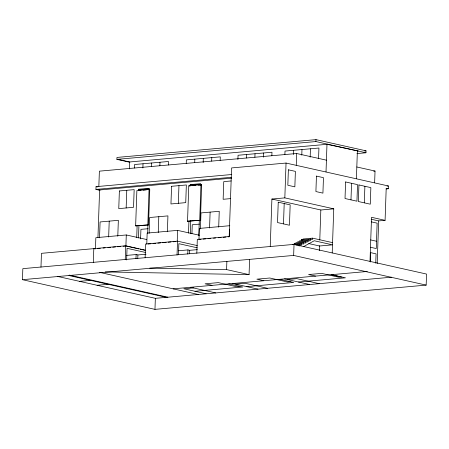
<?xml version="1.0" encoding="UTF-8"?>
<svg xmlns="http://www.w3.org/2000/svg" width="449" height="449" viewBox="0 0 449 449"><rect width="100%" height="100%" fill="white"/><g stroke="black" fill="none" stroke-linecap="round" stroke-linejoin="round"><path stroke-width="0.67" d="M22.45 279.688L22.837 268.648L294.033 244.385L426.55 274.064L426.163 285.109L154.967 309.367L22.45 279.688L293.646 255.43L426.163 285.109M40.971 267.172L41.454 253.331L125.714 245.794L145.504 250.228M93.319 262.485L93.802 248.651L95.205 248.965M100.032 190.342L95.934 189.422L96.03 186.661L231.774 174.515M95.457 248.729L95.845 237.684L126.287 234.962L146.716 239.536M98.847 186.324L99.381 171.159L296.671 153.507L326.429 160.17M97.949 237.493L99.611 189.972L96.804 189.343M99.532 237.83L100.082 221.952L118.351 220.319L117.795 236.196M108.664 237.01L109.219 221.138M129.856 162.274L116.892 159.367L116.959 157.436L315.989 139.633L366.025 150.836L365.957 152.767L356.949 153.575M126.152 207.966L126.77 190.297M125.232 259.634L125.714 245.794M138.842 248.903L125.9 246.001L126.287 234.962M129.447 168.858L129.688 161.96L117.761 159.288M126.635 259.965L127.039 248.314L145.431 252.433M134.419 168.021L134.543 164.519L168.465 161.488L168.347 164.991M135.643 225.841L136.878 190.499L149.057 189.411L149.758 189.568L148.524 224.91L135.643 225.841L148.524 224.91M135.974 258.663L136.12 254.549L126.517 255.408M136.704 237.746L137.119 225.931L136.417 225.774M149.758 189.568L149.175 189.618L149.225 188.288L138.399 189.254L138.354 190.589L141.059 190.348M137.781 258.377L137.899 254.948L136.12 254.549M138.494 238.021L138.932 225.404M142.877 167.965L143.023 163.762M140.593 238.907L140.924 229.355L148.103 228.715M145.128 257.855L145.611 244.015L177.523 241.158L197.313 245.592M146.778 244.138L147.165 233.093L177.608 230.371L199.401 235.248M147.822 224.753L149.057 189.411M147.654 233.3L147.946 224.96L147.244 224.803M151.386 166.506L151.504 163.004M149.113 233.396L149.663 217.518L167.932 215.885L167.376 231.757M159.866 165.748L159.984 162.246M154.967 309.367L155.354 298.327L57.27 276.36M158.244 232.576L158.8 216.699M178.343 203.296L178.96 185.628M177.22 241.41L177.608 230.371M177.041 254.998L177.523 241.158M178.466 254.645L178.848 243.684L197.24 247.803M186.234 163.385L186.352 159.883L220.279 156.853L220.156 160.355M187.536 221.2L188.771 185.858L200.95 184.769L201.652 184.926L200.417 220.268L187.536 221.2L200.417 220.268M187.783 254.027L187.929 249.913L178.332 250.772M188.513 233.11L188.928 221.295M200.546 185.027L200.591 183.692L190.208 184.623L190.163 185.953L188.771 185.858M189.59 253.741L189.708 250.312L187.929 249.913M190.303 233.385L190.741 220.768M191.936 233.632L192.245 224.764L199.423 224.124M194.714 162.628L194.832 159.126M196.825 253.23L197.307 239.39L229.186 236.539L231.583 167.932L286.041 163.054L388.402 185.981L388.306 188.743L386.213 188.934M198.778 235.658L199.311 220.364M229.798 225.701L199.35 228.423L198.969 239.469L201.04 239.283M199.715 220.111L200.95 184.769M200.428 228.805L200.984 212.927L219.252 211.294L218.697 227.166M203.167 162.572L203.313 158.368M211.675 161.112L211.793 157.61M209.565 227.985L210.115 212.108M249.593 259.438L249.066 274.625L226.582 269.591L226.874 261.307M229.433 236.056L229.675 229.153M237.908 159.462L238.054 155.259L271.976 152.228L271.853 155.73M246.411 158.003L246.535 154.501M254.892 157.245L255.015 153.743M263.35 157.189L263.496 152.986M270.242 246.636L271.903 199.036L284.829 197.88L333.753 208.841L332.209 252.939M284.891 154.563L285.008 151.06L318.936 148.024L318.566 158.531M283.493 223.894L284.2 203.526M284.829 197.88L286.041 163.054M293.343 154.501L293.489 150.303M296.261 165.226L296.671 153.507M293.646 255.43L294.033 244.385M301.779 155.146L301.975 149.545M299.876 245.996L299.921 244.671L295.852 245.036M301.341 240.804L301.38 239.699L303.434 239.513M292.226 244.587L301.728 243.74L301.677 245.064L299.921 244.671M295.201 243.919L294.028 243.655L303.53 242.808L303.485 244.133L301.728 243.74M295.835 242.724L305.331 241.876L305.286 243.201L303.53 242.808M297.636 241.792L307.138 240.945L307.088 242.269L305.331 241.876M310.158 157.189L310.455 148.782M299.438 240.86L308.94 240.013L308.895 241.338L307.138 240.945M301.24 239.929L310.742 239.081L310.697 240.406L308.94 240.013M303.047 238.997L312.543 238.15L312.498 239.474L310.742 239.081M365.957 152.767L315.922 141.564L315.989 139.633M319.407 250.593L319.581 245.693M319.778 240.097L320.827 209.997L271.903 199.036M326.019 171.894L326.984 144.309L358.24 151.038M350.978 199.861L351.556 183.293M356.411 178.696L357.37 151.117M364.313 202.847L364.891 186.279M369.998 261.402L371.536 217.305L385.085 220.336L386.202 188.271L388.306 188.743M370.363 262.014L370.694 252.647L376.071 253.853L375.746 263.215M374.629 182.777L375.038 171.058L356.82 166.977M377.182 263.608L378.675 220.908L371.228 219.241M303.535 246.647L314.227 240.754L332.496 244.845L319.57 246.001L308.744 243.577M116.892 159.367L315.922 141.564M129.688 161.96L327.854 144.236M364.633 150.965L366.025 150.836M95.934 189.422L231.605 177.288M99.611 189.972L231.622 178.163M231.151 180.958L223.754 181.621L223.136 199.289L230.533 198.626M148.978 188.866L140.178 189.658L138.399 189.254M200.989 184.213L191.992 185.022L190.208 184.623M143.085 190.163L146.469 189.86M193.62 185.645L195.697 185.459M198.469 185.213L201.652 184.926M373.658 171.181L375.038 171.058M387.01 186.105L388.402 185.981M320.827 209.997L333.753 208.841M378.675 220.908L385.085 220.336M97.534 248.544L100.301 248.297M103.068 248.044L105.145 247.859M107.912 247.612L110.678 247.365M112.755 247.18L115.522 246.933M117.599 246.748L120.366 246.501M123.133 246.254L125.9 246.001M148.159 244.015L150.931 243.768M153.002 243.577L155.769 243.33M157.846 243.145L160.613 242.898M162.69 242.713L166.152 242.404M168.223 242.219L170.996 241.972M173.067 241.787L175.84 241.54M203.116 239.098L205.883 238.851M207.96 238.66L210.727 238.413M213.494 238.166L215.571 237.981M218.337 237.734L221.11 237.487M223.181 237.302L225.954 237.055M228.025 236.87L229.411 236.746M137.899 254.948L146.02 254.224M189.708 250.312L197.324 249.633M79.495 281.338L90.485 280.356M97.119 285.283L108.108 284.301M173.129 288.842L367.288 271.471M193.367 287.921L183.821 288.78L206.158 293.781M235.63 284.144L245.176 283.291L267.514 288.292M287.332 279.519L296.879 278.666L319.211 283.667M239.261 286.221L235.787 286.529L218.315 282.617L205.064 283.807L212.012 285.362M290.234 281.658L287.265 281.927L269.793 278.015L256.873 279.171L263.821 280.726M194.995 291.278L242.774 287.006L228.749 283.863M246.804 286.647L293.741 282.449L279.716 279.306M298.501 282.023L345.455 277.819L331.429 274.681M155.354 298.327L391.511 277.196M149.73 268.132L226.582 269.591M105.139 271.898L249.066 274.625M371.222 221.834L377.143 223.159L376.256 248.561L370.335 247.236M370.588 239.912L376.509 241.236M96.03 186.661L97.394 186.969M312.543 238.15L332.574 242.634M301.38 239.699L302.733 240.002M298.119 245.603L299.292 245.867M199.35 228.423L200.714 228.726M331.098 274.709L341.61 277.067L339.074 277.291L321.602 273.379L308.57 274.547L315.518 276.101M284.481 278.88L309.664 284.52M140.206 249.206L144.971 250.273M232.778 283.504L257.967 289.145M190.516 287.287L215.705 292.928M99.482 272.347L198.312 294.482M68.927 275.523L166.338 297.345M69.348 275.091L167.904 297.204M119.378 190.96L118.761 208.628L133.544 207.303L134.161 189.635L119.378 190.96M171.569 186.29L170.951 203.958L185.734 202.634L186.352 184.966L171.569 186.29M278.24 202.19L277.527 222.558L289.453 225.23L290.166 204.862L278.24 202.19M288.376 169.812L287.837 185.269L294.853 186.84L295.397 171.383L288.376 169.812M316.444 176.098L315.905 191.555L322.921 193.126L323.465 177.669L316.444 176.098M345.595 181.957L345.017 198.525L356.944 201.197L357.522 184.629L345.595 181.957M358.925 184.943L358.347 201.511L370.279 204.183L370.857 187.615L358.925 184.943"/></g></svg>
